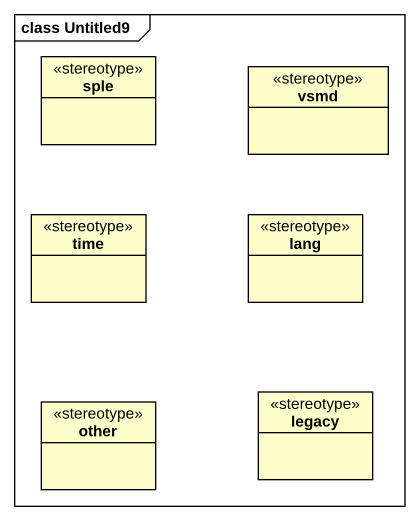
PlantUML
@startuml
mainframe class Untitled9
hide circle
hide empty members
class sple <<stereotype>>
class vsmd <<stereotype>>
class time <<stereotype>>
class lang <<stereotype>>
class other <<stereotype>>
class legacy <<stereotype>>
@enduml
